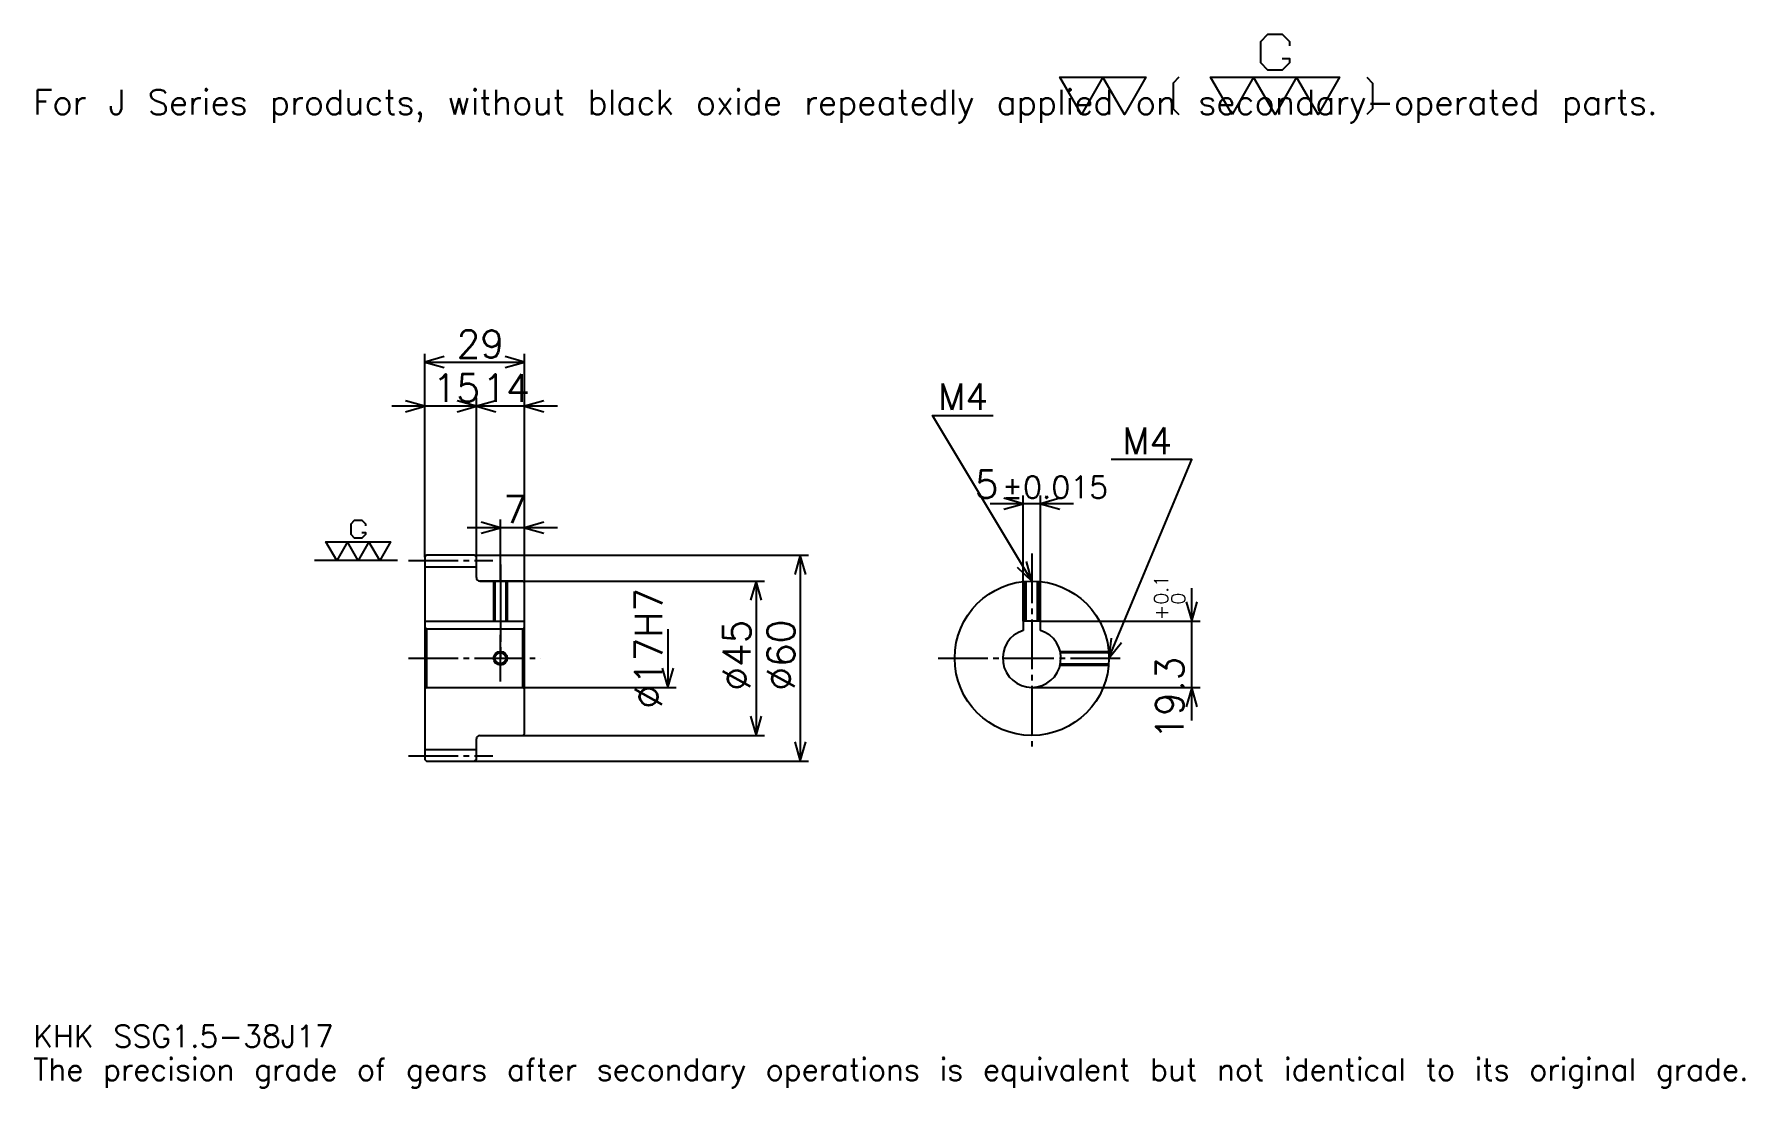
# Model space of a CAD drawing. Extents: x 16 to 515, y 6 to 313.
import ezdxf

# ---------------------------------------------------------------- set-up
doc = ezdxf.new("R2010")
doc.units = 0
doc.linetypes.add('DASHDOT', pattern=[19.304349, 14.478261, -1.608696, 1.608696, -1.608696])
doc.layers.get('0').update_dxf_attribs({"linetype": 'CONTINUOUS'})
doc.layers.add('DASHDOT', color=6, linetype='DASHDOT')
doc.styles.add('KANJI', font='TXT', dxfattribs={"bigfont": 'BIGFONT'})

msp = doc.modelspace()

# ---------------------------------------------------------------- linework, layer by layer
at = {"color": 5}
for p, q in [((130.304352, 161.108688), (130.304352, 219.82608)), ((159.304352, 161.108688), (159.304352, 219.82608)), ((130.304352, 217.41304), (159.304352, 217.41304)), ((154.956528, 204.543472), (120.652176, 204.543472)), ((168.956528, 204.543472), (135.652176, 204.543472)), ((145.304352, 161.108688), (145.304352, 206.956512)), ((319.434784, 176.130432), (295.130432, 176.130432)), ((304.782593, 141.908691), (304.782593, 178.543472)), ((309.782593, 141.908691), (309.782593, 178.543472)), ((152.304352, 161.108688), (152.304352, 171.565216)), ((168.956528, 169.152161), (142.652176, 169.152161)), ((130.304352, 160.608688), (130.304352, 161.108688)), ((144.804352, 161.108688), (159.304352, 161.108688)), ((145.304352, 160.608688), (145.304352, 161.108688)), ((152.304352, 153.608688), (152.304352, 161.108688)), ((152.304352, 153.608688), (152.304352, 161.108688)), ((159.304352, 161.108688), (242.152176, 161.108688)), ((159.304352, 153.108688), (159.304352, 161.108688)), ((239.739136, 161.108688), (239.739136, 101.108688)), ((146.304352, 153.608688), (159.304352, 153.608688)), ((159.304352, 153.608688), (229.282608, 153.608688)), ((226.869568, 153.608688), (226.869568, 108.608688)), ((353.913025, 112.956512), (353.913025, 151.560867)), ((309.782593, 141.908691), (356.32608, 141.908691)), ((201.130432, 139.608688), (201.130432, 122.608688)), ((159.304352, 122.608688), (203.543488, 122.608688)), ((307.282593, 122.608688), (356.32608, 122.608688)), ((146.304352, 108.608688), (159.304352, 108.608688)), ((159.304352, 108.608688), (229.282608, 108.608688)), ((144.804352, 101.108688), (159.304352, 101.108688)), ((159.304352, 101.108688), (242.152176, 101.108688))]:
    msp.add_line(p, q, dxfattribs=at)
at = {"color": 7}
msp.add_line((122.260872, 159.608688), (98.13044, 159.608688), dxfattribs=at)
at = {"color": 4}
for p, q in [((130.304352, 157.733688), (145.304352, 157.733688)), ((130.304352, 141.908691), (159.304352, 141.908691)), ((158.804352, 139.608688), (159.304352, 140.108688)), ((130.804352, 139.608688), (130.804352, 122.608688)), ((158.804352, 122.608688), (159.304352, 122.108688)), ((130.304352, 104.483688), (145.304352, 104.483688))]:
    msp.add_line(p, q, dxfattribs=at)
at = {"color": 7}
for points in [[(380.295654, 305.87738), (382.386963, 305.87738), (382.386963, 304.62262), (380.295654, 302.531311), (376.113037, 302.531311), (374.021759, 304.62262), (374.021759, 310.896515), (376.113037, 312.987823), (380.295654, 312.987823), (382.386963, 310.896515), (382.386963, 309.641724)], [(321.739136, 289.565216), (315.46521, 300.440002), (340.560883, 300.440002), (334.286957, 289.565216), (328.013062, 300.440002), (321.739136, 289.565216)], [(350.180878, 300.440002), (348.507843, 298.766968), (348.507843, 291.238251), (350.180878, 289.565216)], [(365.656525, 289.565216), (359.382629, 300.440002), (397.026093, 300.440002), (390.752197, 289.565216), (384.478271, 300.440002), (378.204346, 289.565216), (371.93045, 300.440002), (365.656525, 289.565216)], [(404.973053, 300.440002), (406.646088, 298.766968), (406.646088, 291.238251), (404.973053, 289.565216)], [(111.884789, 167.764771), (112.930435, 167.764771), (112.930435, 167.13739), (111.884789, 166.091736), (109.793488, 166.091736), (108.747833, 167.13739), (108.747833, 170.274338), (109.793488, 171.319992), (111.884789, 171.319992), (112.930435, 170.274338), (112.930435, 169.646942)], [(104.565224, 159.608688), (101.428268, 165.046082), (120.250008, 165.046082), (117.113045, 159.608688), (113.976089, 165.046082), (110.839134, 159.608688), (107.702179, 165.046082), (104.565224, 159.608688)]]:
    msp.add_lwpolyline(points, dxfattribs=at)
at = {"color": 5}
for points in [[(135.934784, 219.021729), (130.304352, 217.41304), (135.934784, 215.804352)], [(153.67392, 215.804352), (159.304352, 217.41304), (153.67392, 219.021729)], [(124.67392, 202.934784), (130.304352, 204.543472), (124.67392, 206.152161)], [(139.67392, 202.934784), (145.304352, 204.543472), (139.67392, 206.152161)], [(150.934784, 206.152161), (145.304352, 204.543472), (150.934784, 202.934784)], [(164.934784, 206.152161), (159.304352, 204.543472), (164.934784, 202.934784)], [(307.282593, 153.608688), (278.326111, 201.869568), (296.021729, 201.869568)], [(329.782593, 131.108688), (353.913025, 189), (330.426086, 189)], [(299.152161, 174.521729), (304.782593, 176.130432), (299.152161, 177.73912)], [(315.413025, 177.73912), (309.782593, 176.130432), (315.413025, 174.521729)], [(146.67392, 167.543472), (152.304352, 169.152161), (146.67392, 170.760864)], [(164.934784, 170.760864), (159.304352, 169.152161), (164.934784, 167.543472)], [(241.347839, 155.478256), (239.739136, 161.108688), (238.130432, 155.478256)], [(303.006348, 157.609085), (307.282593, 153.608688), (305.765198, 159.26442)], [(228.478271, 147.978256), (226.869568, 153.608688), (225.260864, 147.978256)], [(352.304352, 147.539124), (353.913025, 141.908691), (355.521729, 147.539124)], [(330.463989, 136.924652), (329.782593, 131.108688), (333.433716, 135.686798)], [(199.521744, 128.23912), (201.130432, 122.608688), (202.739136, 128.23912)], [(355.521729, 116.978256), (353.913025, 122.608688), (352.304352, 116.978256)], [(225.260864, 114.23912), (226.869568, 108.608688), (228.478271, 114.23912)], [(238.130432, 106.73912), (239.739136, 101.108688), (241.347839, 106.73912)]]:
    msp.add_lwpolyline(points, dxfattribs=at)
at = {"color": 4}
for points in [[(145.304352, 154.608688), (145.304352, 160.608688), (144.804352, 161.108688), (130.804352, 161.108688), (130.304352, 160.608688), (130.304352, 122.108688)], [(146.304352, 108.608688), (158.804352, 108.608688), (159.304352, 109.108688), (159.304352, 153.108688), (158.804352, 153.608688), (146.304352, 153.608688)], [(150.304352, 153.608688), (150.304352, 141.908691)], [(150.684357, 153.608688), (150.684357, 141.908691)], [(153.924347, 153.608688), (153.924347, 141.908691)], [(154.304352, 153.608688), (154.304352, 141.908691)], [(305.282593, 141.908691), (305.282593, 153.519623)], [(305.662598, 141.908691), (305.662598, 153.550293)], [(308.902588, 141.908691), (308.902588, 153.550293)], [(309.282593, 141.908691), (309.282593, 153.519623)], [(130.304352, 122.108688), (130.804352, 122.608688), (158.804352, 122.608688), (158.804352, 139.608688), (130.804352, 139.608688), (130.304352, 140.108688)], [(309.782593, 139.232727), (309.782593, 141.908691), (304.782593, 141.908691), (304.782593, 139.232727)], [(315.543945, 133.108688), (329.693542, 133.108688)], [(315.626801, 132.728683), (329.724213, 132.728683)], [(315.543945, 129.108688), (329.693542, 129.108688)], [(315.626801, 129.488693), (329.724213, 129.488693)], [(130.304352, 122.108688), (130.304352, 101.608688), (130.804352, 101.108688), (144.804352, 101.108688), (145.304352, 101.608688), (145.304352, 107.608688)]]:
    msp.add_lwpolyline(points, dxfattribs=at)
for centre, radius in [((307.282593, 131.108688), 22.5), ((152.304352, 131.108688), 1.62)]:
    msp.add_circle(centre, radius, dxfattribs=at)
at = {"color": 7}
msp.add_circle((152.304352, 131.108688), 2, dxfattribs=at)
at = {"color": 4}
for centre, radius, start, end in [((146.304352, 154.608688), 1, 180, 270), ((307.282593, 131.108688), 8.5, 107.10463483, 72.89536517), ((146.304352, 107.608688), 1, 90, 180)]:
    msp.add_arc(centre, radius, start, end, dxfattribs=at)
at = {"layer": 'DASHDOT', "color": 7}
for p, q in [((307.282593, 161.652161), (307.282593, 103.7826)), ((125.478264, 159.608688), (150.130432, 159.608688)), ((152.304352, 153.608688), (152.304352, 131.108688)), ((125.478264, 131.108688), (164.130432, 131.108688)), ((279.956543, 131.108688), (334.608704, 131.108688)), ((125.478264, 102.608688), (150.130432, 102.608688))]:
    msp.add_line(p, q, dxfattribs=at)
for points in [[(152.304352, 158.434784), (152.304352, 137.082596)], [(152.304352, 124.2826), (152.304352, 137.934769)], [(145.478271, 131.108688), (159.130432, 131.108688)]]:
    msp.add_lwpolyline(points, dxfattribs=at)

# ---------------------------------------------------------------- texts
at = {"color": 7, "style": 'KANJI'}
for s, height, p in [('For J Series products, without black oxide repeatedly applied on secondary-operated parts.', 7.23913, (16.086956, 289.565216)), ('29', 8.043478, (139.576096, 218.699997)), ('15', 8.043478, (132.576096, 205.830429)), ('14', 8.043478, (147.076096, 205.830429)), ('M4', 7.721739, (279.934784, 203.478256)), ('M4', 7.721739, (333.643494, 190.608688)), ('5', 8.043478, (290.67926, 177.73912)), ('%%p0.015', 6.434783, (298.641327, 177.73912)), ('7', 8.043478, (153.190216, 170.439117)), ('KHK SSG1.5-38J17', 6.434783, (16.086956, 17.695652)), ('The precision grade of gears after secondary operations is equivalent but not identical to its original grade.', 6.434783, (16.086956, 8.043478))]:
    msp.add_text(s, height=height, dxfattribs=at).set_placement(p)
for s, height, p in [('%%c17H7', 8.043478, (199.521744, 116.429337)), ('0.1', 4.021739, (346.995667, 146.713562)), ('+', 4.021739, (346.995667, 142.209213)), ('0', 4.021739, (351.982605, 146.713562)), ('%%c45', 8.043478, (225.260864, 121.6576)), ('%%c60', 8.043478, (238.130432, 121.6576)), ('19.3', 8.043478, (351.5, 107.393845))]:
    msp.add_text(s, height=height, rotation=90, dxfattribs=at).set_placement(p)

doc.saveas('drawing.dxf')
